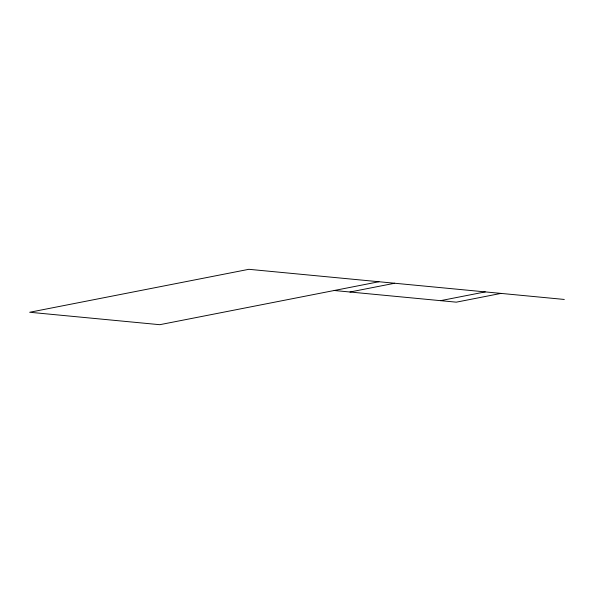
<?xml version="1.0" encoding="UTF-8"?>
<svg xmlns="http://www.w3.org/2000/svg" width="594" height="594" viewBox="0 0 594 594"><rect width="100%" height="100%" fill="white"/><g stroke="black" fill="none" stroke-linecap="round" stroke-linejoin="round"><path stroke-width="0.89" d="M378.942 281.734L159.779 324.695L29.7 312.266L248.864 269.305L564.3 299.45M349.963 292.01L394.691 283.241M440.533 300.661L485.261 291.899M501.017 293.399L456.289 302.168L334.207 290.503"/></g></svg>
